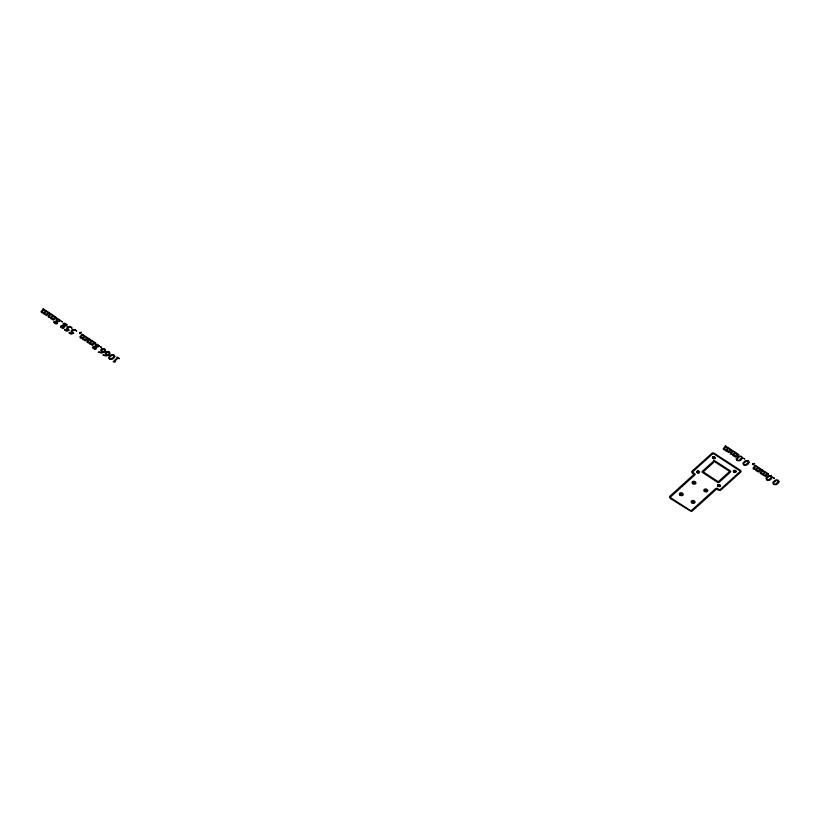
<?xml version="1.0" encoding="UTF-8"?>
<svg xmlns="http://www.w3.org/2000/svg" width="820" height="820" viewBox="0 0 820 820"><rect width="100%" height="100%" fill="white"/><g stroke="black" fill="none" stroke-linecap="round" stroke-linejoin="round"><path stroke-width="1.23" d="M733.869 470.813L734.761 471.387M712.928 457.191L713.81 457.775M697.277 471.408L698.168 471.982M718.084 484.999L718.976 485.573M68.121 327.221L68.101 329.138L69.29 330.296L66.635 331.157C62.617 330.04 65.046 328.359 67.107 330.634L68.06 330.357L66.666 328.533L67.178 327.077L69.095 326.421L71.34 327.118L72.047 328.256L70.551 326.995L68.121 327.221M72.631 330.163L72.611 332.079L73.8 333.238L71.145 334.099C67.127 332.981 69.556 331.3 71.617 333.576L72.57 333.299L71.176 331.475L71.688 330.019L73.605 329.363L75.85 330.06L76.557 331.198L75.061 329.937L72.631 330.163M113.324 361.671C116.993 363.834 113.508 359.426 118.572 358.371C121.585 359.836 115.169 355.675 117.496 357.612L113.324 361.671M43.511 313.014L43.89 314.162L45.828 314.603C46.012 316.971 47.652 314.173 49.108 313.004C51.281 313.998 46.371 310.749 48.062 312.338L46.012 314.367L44.628 314.091L44.341 313.394L46.545 311.436C49.026 312.481 43.952 309.079 45.592 310.811L43.614 312.789L42.24 312.533L41.871 311.866L44.167 309.837C46.504 310.862 41.574 307.582 43.194 309.181L41 311.6L41.512 312.604L43.511 313.014M50.522 317.596L50.901 318.734L52.839 319.175C52.695 321.481 55.022 318.826 56.129 317.576C58.261 318.642 53.556 315.239 55.073 316.92L53.033 318.949L51.639 318.662L51.352 317.965L53.566 316.007C56.047 317.053 50.973 313.66 52.613 315.382L50.625 317.371L49.251 317.104L48.882 316.448L51.178 314.409C53.525 315.444 48.585 312.164 50.215 313.763L48.011 316.171L48.523 317.186L50.522 317.596M82.338 338.353L82.728 339.49L84.655 339.931C84.511 342.237 86.848 339.582 87.945 338.332C90.118 339.326 85.208 336.087 86.899 337.676L84.849 339.705L83.466 339.418L83.168 338.721L85.382 336.764C87.863 337.809 82.789 334.416 84.429 336.138L82.451 338.127L81.067 337.861L80.708 337.204L83.004 335.165C85.341 336.2 80.401 332.92 82.031 334.519L79.837 336.928L80.35 337.942L82.338 338.353M89.359 342.924L89.739 344.072L91.676 344.513C91.861 346.88 93.5 344.072 94.966 342.914C97.129 343.908 92.219 340.659 93.91 342.247L91.871 344.277L90.477 344L90.19 343.303L92.404 341.345C94.833 342.452 89.974 338.906 91.44 340.72L89.462 342.698L88.088 342.442L87.719 341.776L90.015 339.746C92.352 340.771 87.422 337.491 89.052 339.09L86.848 341.51L87.361 342.514L89.359 342.924M725.72 450.067L726.11 451.205L728.037 451.646C727.893 453.952 730.22 451.297 731.327 450.057C733.469 451.113 728.755 447.71 730.282 449.391L728.232 451.42L726.848 451.143L726.551 450.446L728.765 448.489C731.245 449.524 726.171 446.131 727.811 447.853L725.833 449.842L724.449 449.575L724.091 448.919L726.387 446.88C728.683 447.976 723.957 444.553 725.413 446.234L723.219 448.653L723.732 449.657L725.72 450.067M732.742 454.649L733.121 455.787L735.058 456.227C734.904 458.534 737.241 455.879 738.348 454.628C740.511 455.623 735.601 452.373 737.293 453.962L735.243 455.992L733.859 455.715L733.572 455.018L735.776 453.06C738.256 454.106 733.193 450.703 734.822 452.435L732.844 454.423L731.471 454.157L731.102 453.491L733.398 451.461C735.735 452.496 730.804 449.216 732.424 450.805L730.23 453.224L730.743 454.239L732.742 454.649M755.538 469.522L755.917 470.659L757.854 471.1C758.039 473.468 759.679 470.67 761.144 469.501C763.317 470.495 758.397 467.246 760.089 468.835L758.049 470.864L756.655 470.588L756.368 469.891L758.582 467.933C761.062 468.978 755.989 465.575 757.629 467.308L755.64 469.296L754.267 469.03L753.898 468.363L756.194 466.334C758.541 467.369 753.601 464.089 755.23 465.678L753.026 468.097L753.539 469.112L755.538 469.522M762.559 474.093L762.938 475.231L764.865 475.672C765.06 478.05 766.7 475.241 768.155 474.083C770.328 475.077 765.419 471.828 767.11 473.417L765.06 475.446L763.676 475.169L763.379 474.472L765.593 472.515C768.073 473.55 763 470.157 764.64 471.879L762.661 473.868L761.288 473.601L760.919 472.945L763.215 470.905C765.552 471.941 760.622 468.661 762.241 470.26L760.048 472.679L760.56 473.683L762.559 474.093M79.95 332.694L80.565 333.32L80.073 333.801L79.427 332.623L81.477 332.346L79.95 332.694M753.139 463.864L753.764 464.479L753.262 464.971L752.627 463.782L754.677 463.505L753.139 463.864M60.188 320.312L59.911 321.368L57.502 321.727L57.359 323.603L56.139 323.962L53.741 322.424L53.987 321.542L56.313 321.348L56.375 319.113L57.656 318.703L60.188 320.312M66.953 324.73L66.676 325.776L64.267 326.145L64.124 328.01L62.904 328.369L60.506 326.832L60.752 325.95L63.078 325.755L63.14 323.531L64.421 323.111L66.953 324.73M99.025 345.651L98.748 346.696L96.34 347.065L96.196 348.93L94.966 349.289L92.568 347.752L92.824 346.87L95.151 346.675L95.212 344.451L96.493 344.031L99.025 345.651M680.538 493.927C681.236 496.51 683.183 492.635 680.538 493.927M693.986 474.319L669.755 496.377A2.532 1.855 11.2 0 0 669.591 497.371L670.504 498.632L690.983 511.321A2.532 1.855 11.2 0 0 692.244 511.034L716.475 489.212L718.873 490.237A2.47 1.814 11.2 0 0 720.708 490.206L741.044 471.838A2.183 1.599 11.2 0 0 740.819 470.608L713.83 453.009A2.183 1.599 11.2 0 0 712.201 453.04L691.865 471.315A2.409 1.773 11.2 0 0 691.742 472.074A2.245 1.65 11.2 0 0 692.674 473.365L693.986 474.319M693.238 482.447C693.935 485.02 695.883 481.155 693.238 482.447M692.346 501.625C693.054 504.197 694.991 500.333 692.346 501.625M705.046 490.145C705.753 492.717 707.691 488.853 705.046 490.145M61.397 321.214L62.402 321.87L61.397 321.214M100.235 346.553L101.239 347.198L100.235 346.553M743.617 458.267L744.621 458.913L743.617 458.267M773.434 477.711L774.428 478.367L773.434 477.711M56.754 322.619L55.76 323.603L54.335 322.629L55.504 321.594L56.447 321.635L56.754 322.619M63.519 327.036L62.525 328.01L61.1 327.036L62.269 326.011L63.201 326.053L63.519 327.036M95.591 347.957L94.587 348.93L93.172 347.957L94.331 346.932L95.274 346.973L95.591 347.957M57.267 319.38L57.4 321.44L59.142 320.999L59.03 319.38L57.267 319.38M64.032 323.797L64.165 325.858L65.907 325.407L65.795 323.797L64.032 323.797M96.094 344.718L96.237 346.778L97.98 346.327L97.867 344.718L96.094 344.718M101.28 349.115L100.716 350.365L103.002 351.975L98.349 352.087L101.536 353.061L104.775 352.046L105.595 350.314L104.724 348.9L102.9 348.469L101.28 349.115M105.79 352.057L105.226 353.307L107.512 354.916L102.859 355.029L106.036 356.003L109.285 354.988L110.105 353.256L109.234 351.841L107.41 351.411L105.79 352.057M114.82 356.423L113.703 358.371L111.827 359.447L109.326 359.119L108.547 357.366L111.11 354.783L113.99 354.957L114.82 356.423M742.418 457.847L741.3 459.794L739.425 460.86L736.924 460.532L736.145 458.79L738.707 456.207L741.587 456.381L742.418 457.847M749.183 462.254L748.066 464.202L746.19 465.278L743.689 464.95L742.91 463.197L745.472 460.625L748.352 460.789L749.183 462.254M772.235 477.291L771.118 479.239L769.242 480.315L766.741 479.987L765.962 478.234L768.524 475.661L771.405 475.825L772.235 477.291M779 481.709L777.883 483.656L776.007 484.722L773.506 484.394L772.727 482.652L775.289 480.069L778.17 480.243L779 481.709M104.919 350.15L103.443 351.76L102.223 351.442L101.752 350.242L103.371 348.859L104.468 349.043L104.919 350.15M109.429 353.092L107.953 354.701L106.733 354.383L106.262 353.184L107.881 351.8L108.978 351.985L109.429 353.092M703.222 471.859L718.258 481.729L729.615 471.469L714.538 461.629L703.222 471.859M113.97 356.546L111.469 358.801L109.521 358.965L109.398 357.489L112.33 354.998L113.754 355.091L113.97 356.546M741.567 457.96L739.066 460.225L737.118 460.389L736.995 458.913L739.927 456.412L741.352 456.514L741.567 457.96M748.332 462.377L745.831 464.632L743.883 464.796L743.76 463.32L746.692 460.83L748.117 460.922L748.332 462.377M771.374 477.414L768.883 479.669L766.936 479.833L766.813 478.357L769.744 475.866L771.159 475.959L771.374 477.414M778.139 481.822L775.648 484.087L773.701 484.251L773.578 482.775L776.509 480.274L777.924 480.376L778.139 481.822M712.416 454.003L693.084 471.49A1.189 0.871 11.2 0 0 693.495 472.843L694.55 473.529A1.404 1.025 11.2 0 1 694.827 475.005L670.955 496.582A1.404 1.025 11.2 0 0 671.231 498.058L689.835 510.194A1.404 1.035 11.2 0 0 691.783 510.153L715.634 488.597A1.414 1.035 11.2 0 1 717.582 488.556L718.617 489.222A1.414 1.035 11.2 0 0 720.575 489.191L739.773 471.828A1.117 0.82 11.2 0 0 739.548 470.649L713.974 453.983A1.117 0.82 11.2 0 0 712.416 454.003M713.646 461.045L702.289 471.315A1.117 0.82 11.2 0 0 702.504 472.504L717.592 482.344A1.117 0.82 11.2 0 0 719.15 482.324L730.517 472.043A1.117 0.82 11.2 0 0 730.292 470.864L715.204 461.014A1.117 0.82 11.2 0 0 713.646 461.045M733.716 471.982A1.404 1.025 11.2 0 0 736.073 471.848A1.404 1.025 11.2 0 0 734.495 470.352A1.404 1.025 11.2 0 0 733.716 471.982M717.93 486.157A1.404 1.025 11.2 0 0 720.288 486.024A1.404 1.025 11.2 0 0 718.709 484.528A1.404 1.025 11.2 0 0 717.93 486.157M697.133 472.586A1.404 1.025 11.2 0 0 699.491 472.422A1.404 1.025 11.2 0 0 697.871 470.946A1.404 1.025 11.2 0 0 697.133 472.586M692.469 483.503A1.958 1.445 11.2 0 0 695.801 483.452A1.958 1.445 11.2 0 0 693.73 481.278A1.958 1.445 11.2 0 0 692.469 483.503M691.578 502.68A1.958 1.445 11.2 0 0 694.919 502.629A1.958 1.445 11.2 0 0 692.838 500.456A1.958 1.445 11.2 0 0 691.578 502.68M704.277 491.2A1.958 1.445 11.2 0 0 707.619 491.149A1.958 1.445 11.2 0 0 705.538 488.976A1.958 1.445 11.2 0 0 704.277 491.2M712.877 458.452A1.404 1.025 11.2 0 0 715.163 458.113A1.404 1.025 11.2 0 0 713.4 456.74A1.404 1.025 11.2 0 0 712.877 458.452M679.77 494.983A1.958 1.445 11.2 0 0 683.101 494.931A1.958 1.445 11.2 0 0 681.03 492.758A1.958 1.445 11.2 0 0 679.77 494.983M717.951 485.809A1.117 0.82 11.2 0 0 719.857 486.157A1.117 0.82 11.2 0 0 719.109 484.763A1.117 0.82 11.2 0 0 717.951 485.809M697.143 472.217A1.117 0.82 11.2 0 0 699.05 472.566A1.117 0.82 11.2 0 0 698.302 471.172A1.117 0.82 11.2 0 0 697.143 472.217M712.785 458.001A1.117 0.82 11.2 0 0 714.702 458.349A1.117 0.82 11.2 0 0 713.943 456.955A1.117 0.82 11.2 0 0 712.785 458.001M733.736 471.623A1.117 0.82 11.2 0 0 735.642 471.971A1.117 0.82 11.2 0 0 734.894 470.577A1.117 0.82 11.2 0 0 733.736 471.623"/></g></svg>
